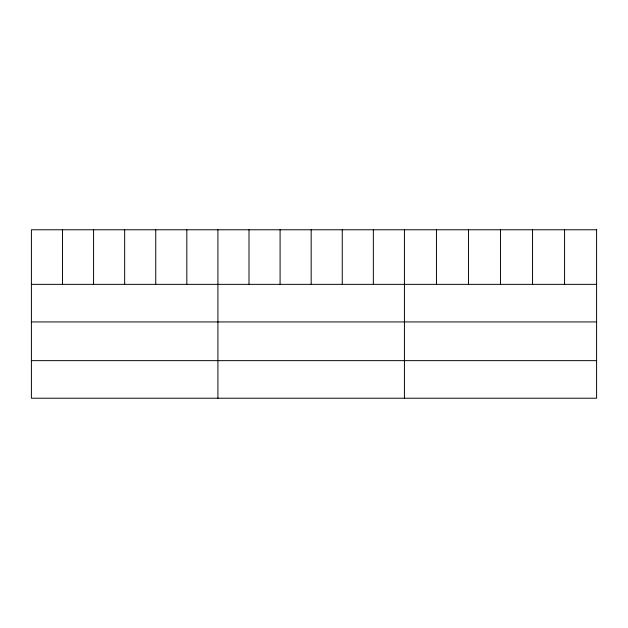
<?xml version="1.0" encoding="UTF-8"?>
<svg xmlns="http://www.w3.org/2000/svg" width="628" height="628" viewBox="0 0 628 628"><rect width="100%" height="100%" fill="white"/><g stroke="black" fill="none" stroke-linecap="round" stroke-linejoin="round"><path stroke-width="0.94" d="M31.4 284.351L596.6 284.351M31.4 321.929L596.6 321.929M31.4 360.645L596.6 360.645M564.572 229.777L564.572 284.351M532.544 229.777L532.544 284.351M500.516 229.777L500.516 284.351M468.488 229.777L468.488 284.351M436.46 229.777L436.46 284.351M404.432 229.777L404.432 398.223M373.346 229.777L373.346 284.351M342.26 229.777L342.26 284.351M311.174 229.777L311.174 284.351M280.088 229.777L280.088 284.351M249.002 229.777L249.002 284.351M217.916 229.777L217.916 398.223M186.83 229.777L186.83 284.351M155.744 229.777L155.744 284.351M124.658 229.777L124.658 284.351M93.572 229.777L93.572 284.351M62.486 229.777L62.486 284.351M596.6 229.777L31.4 229.777L31.4 398.223L596.6 398.223L596.6 229.777"/></g></svg>
